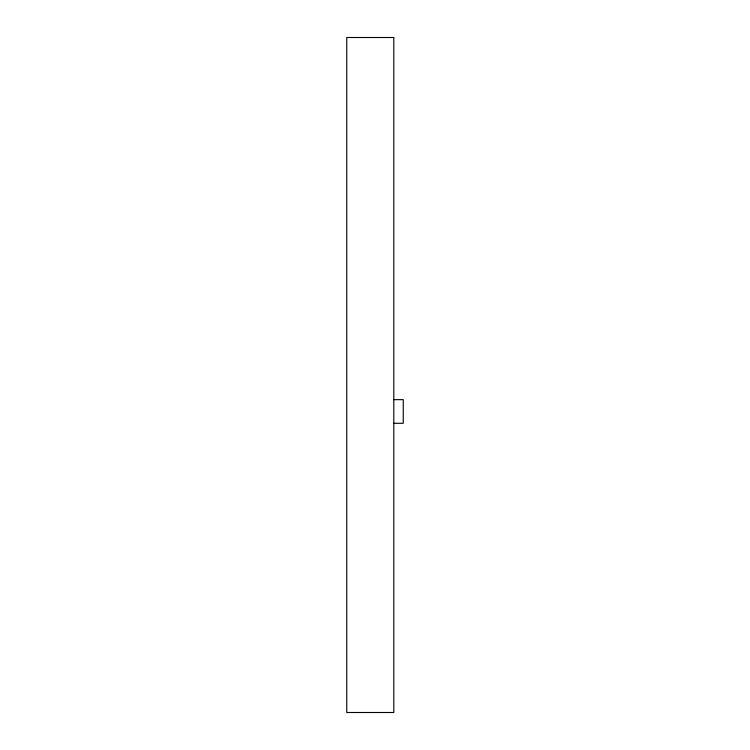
<?xml version="1.0" encoding="UTF-8"?>
<svg xmlns="http://www.w3.org/2000/svg" width="750" height="750" viewBox="0 0 750 750"><rect width="100%" height="100%" fill="white"/><g stroke="black" fill="none" stroke-linecap="round" stroke-linejoin="round"><path stroke-width="1.12" d="M393.797 399.647L403.256 399.647L403.256 423.291L393.797 423.291M393.797 37.5L346.744 37.5L346.744 712.5L393.797 712.5L393.797 37.5"/></g></svg>
